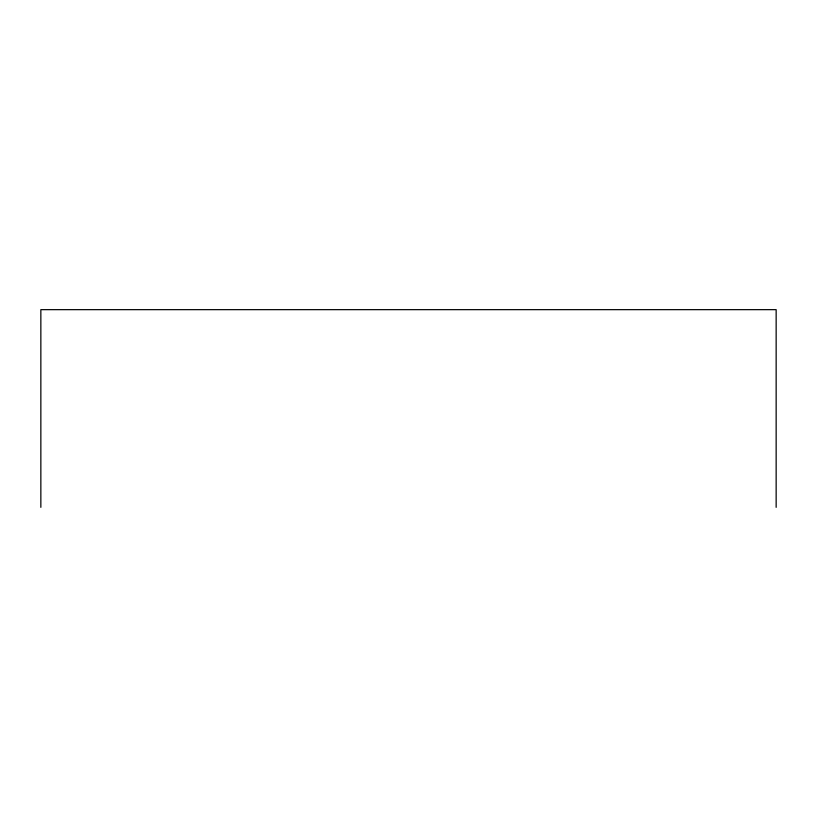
<?xml version="1.0" encoding="UTF-8"?>
<svg xmlns="http://www.w3.org/2000/svg" width="817" height="817" viewBox="0 0 817 817"><rect width="100%" height="100%" fill="white"/><g stroke="black" fill="none" stroke-linecap="round" stroke-linejoin="round"><path stroke-width="1.23" d="M776.15 507.347L776.15 309.653L40.85 309.653L40.85 507.347"/></g></svg>
